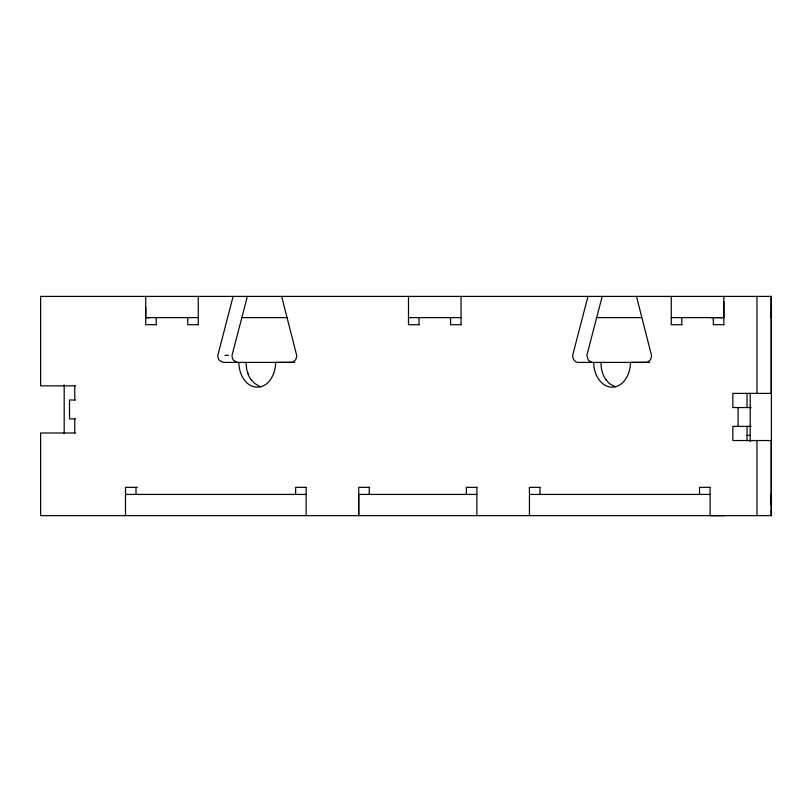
<?xml version="1.0" encoding="UTF-8"?>
<svg xmlns="http://www.w3.org/2000/svg" width="812" height="812" viewBox="0 0 812 812"><rect width="100%" height="100%" fill="white"/><g stroke="black" fill="none" stroke-linecap="round" stroke-linejoin="round"><path stroke-width="1.22" d="M74.765 399.991L74.765 385.842M198.402 317.624L145.713 317.624L145.713 307.017M723.827 301.709L723.827 317.624L710.683 317.624M747.05 440.54L747.05 426.401M771.4 494.427L771.4 505.034L771.4 494.427L770.882 494.427M770.882 317.624L771.4 317.624L771.4 296.41L40.6 296.41L40.6 385.842L75.425 385.842M145.713 317.624L150.443 317.624M241.641 317.624L287.468 317.624M408.487 317.624L461.186 317.624M596.109 317.624L641.582 317.624M671.27 317.624L723.959 317.624M156.361 324.698L145.713 324.698L145.713 296.41M198.402 324.698L187.755 324.698L187.755 317.624M419.134 324.698L408.487 324.698L408.487 296.41M461.186 324.698L450.538 324.698L450.538 317.624M681.918 324.698L671.27 324.698L671.27 296.41M723.959 324.698L713.312 324.698L713.312 317.624M224.934 355.341L228.476 355.341M294.868 362.416L223.087 362.416L219.372 360.345A7.095 5.278 -89.9 0 1 217.819 355.341L232.729 297.943A7.125 5.278 -90 0 0 232.831 296.41M649.702 362.416L577.921 362.416L575.982 361.919L574.206 360.345A7.095 5.268 -90 0 1 572.663 355.341L587.563 297.943A7.125 5.278 -90 0 0 587.665 296.41M771.4 393.394L732.85 393.394L732.86 407.543L751.12 407.543M75.425 399.991L69.507 399.991L69.507 418.85L75.425 418.85M751.12 426.401L732.86 426.401L732.85 440.54L771.4 440.54M75.425 432.989L40.6 432.989L40.6 515.64L771.4 515.64L771.4 296.41M746.796 435.435L750.491 435.435M137.34 487.352L125.505 487.352L125.505 515.64M306.286 487.352L295.639 487.352L295.639 494.427M369.358 487.352L358.711 487.352L358.711 515.64L358.711 494.427L477.009 494.427M477.009 487.352L466.362 487.352L466.362 494.427M540.082 487.352L529.434 487.352L529.434 515.64M710.216 487.352L699.568 487.352L699.568 494.427M125.505 494.427L306.286 494.427M529.434 494.427L710.216 494.427M724.274 515.64L710.084 515.64L710.084 487.352M592.121 362.416L588.406 360.345L586.863 355.341L601.662 298.43A6.943 5.146 -89.9 0 0 601.834 296.41M237.287 362.416L233.572 360.345A7.075 5.268 -89.9 0 1 232.029 355.341L246.828 298.43A6.943 5.146 -89.9 0 0 247 296.41M251.344 379.914L254.278 383.132L259.282 386.207A24.807 18.432 89.9 0 0 260.997 386.766M248.005 373.784L246.665 369.227L245.945 362.416M593.684 362.416C593.765 371.267 597.327 380.838 605.316 385.426A24.756 18.412 89.7 0 0 622.154 383.162C627.798 377.854 630.406 370.039 630.477 362.416L647.194 362.294L649.955 360.345A7.095 5.278 89.9 0 0 651.508 355.341L636.476 296.41M238.85 362.416C238.931 370.028 241.499 377.864 247.183 383.132A24.776 18.432 89.8 0 0 267.331 383.173C272.964 377.844 275.572 370.039 275.644 362.416L292.361 362.294L295.121 360.345A7.095 5.278 89.9 0 0 296.674 355.341L281.642 296.41M600.789 362.416L601.499 369.227L602.839 373.784A24.431 18.24 -89.6 0 0 606.128 379.965M771.4 312.326L771.4 317.624M771.4 510.342L771.4 515.64M747.05 393.394L747.05 407.543M74.765 418.85L74.765 432.989M771.146 296.41L771.146 393.394M771.146 440.54L771.146 515.64M756.946 296.41L756.946 393.394M756.946 440.54L756.946 515.64M750.186 393.211L750.186 441.525M738.108 407.543L738.108 426.401M723.827 296.41L723.827 324.698M681.775 317.624L681.775 324.698M539.95 487.352L539.95 494.427M476.877 487.352L476.877 515.64M461.043 296.41L461.043 324.698M419.002 317.624L419.002 324.698M369.227 487.352L369.227 494.427M306.154 487.352L306.154 515.64M198.27 296.41L198.27 324.698M156.219 317.624L156.219 324.698M136.01 487.352L136.01 494.427M64.189 384.756L64.189 433.506M251.294 379.965A24.431 18.24 -89.6 0 1 247.934 373.825M615.831 386.766A24.807 18.432 89.9 0 1 614.105 386.238L610.736 384.401A24.198 17.976 90 0 1 606.158 379.925"/></g></svg>
